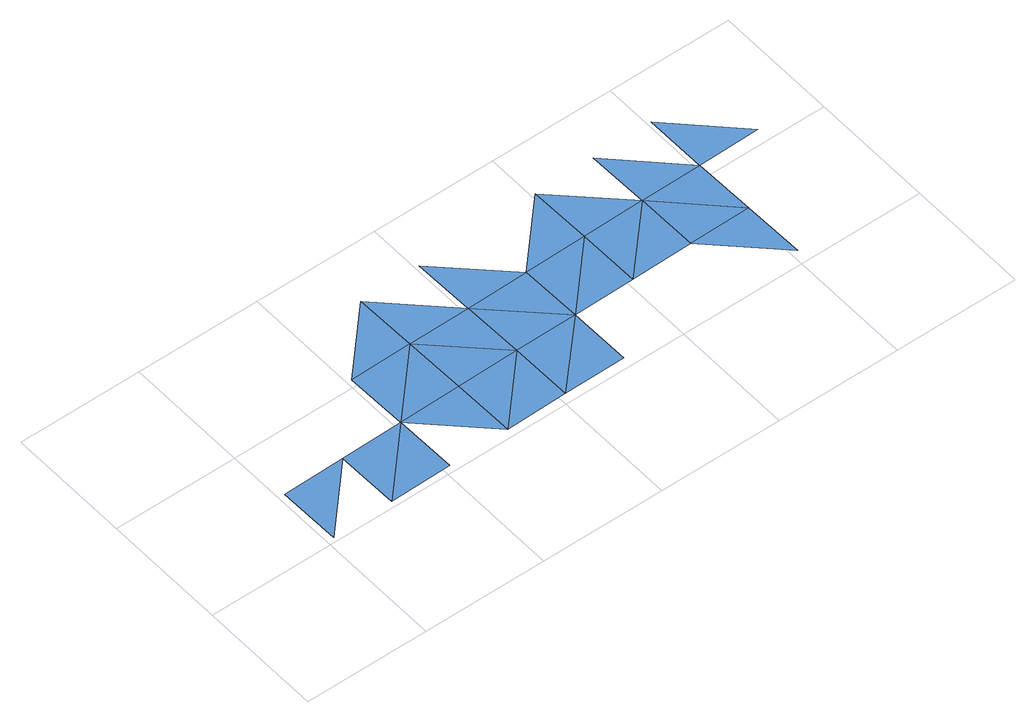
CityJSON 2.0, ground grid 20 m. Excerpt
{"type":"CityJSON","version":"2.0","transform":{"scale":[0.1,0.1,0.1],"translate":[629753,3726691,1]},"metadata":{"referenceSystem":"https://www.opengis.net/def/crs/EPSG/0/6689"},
"CityObjects":{
"waterbody1":{"type":"WaterBody","attributes":{"name":"福岡県津波浸水想定図","class":"1140","function":"2","WaterBodyTsunamiRiskAttribute.description":"1","WaterBodyTsunamiRiskAttribute.rank":"1"},"geometry":[{"type":"MultiSurface","lod":"1","boundaries":[[[0,1,2]],[[1,3,4]],[[3,5,4]],[[6,7,4]],[[8,9,4]],[[9,6,4]],[[10,7,6]],[[8,11,9]],[[11,6,9]],[[8,12,11]],[[6,13,10]],[[11,13,6]],[[12,14,11]],[[14,13,11]],[[12,15,14]],[[16,13,17]],[[13,14,17]],[[14,18,17]],[[18,14,19]]]}]},
"waterbody2":{"type":"WaterBody","attributes":{"name":"福岡県津波浸水想定図","class":"1140","function":"2","WaterBodyTsunamiRiskAttribute.description":"1","WaterBodyTsunamiRiskAttribute.rank":"2"},"geometry":[{"type":"MultiSurface","lod":"1","boundaries":[[[17,18,20]],[[19,21,18]],[[21,20,18]],[[19,22,21]],[[23,24,22]],[[21,22,24]],[[21,25,26]],[[24,25,21]]]}]},
"waterbody3":{"type":"WaterBody","attributes":{"name":"福岡県津波浸水想定図","class":"1140","function":"2","WaterBodyTsunamiRiskAttribute.description":"1","WaterBodyTsunamiRiskAttribute.rank":"3"},"geometry":[{"type":"MultiSurface","lod":"1","boundaries":[[[27,25,28]]]}]}
},
"vertices":[
[12,7,7],[110,109,7],[10,107,7],[112,9,7],[210,111,7],[212,11,7],[308,213,7],[208,211,7],[312,13,7],[310,113,7],[306,313,7],[410,115,7],[411,15,7],[408,214,7],[510,116,7],[511,16,7],[406,314,7],[508,216,7],[608,218,7],[609,118,7],
[606,318,7],[708,220,7],[709,120,7],[811,22,6],[809,122,6],[807,222,6],[706,320,7],
[806,322,7],[907,224,6]
]}
